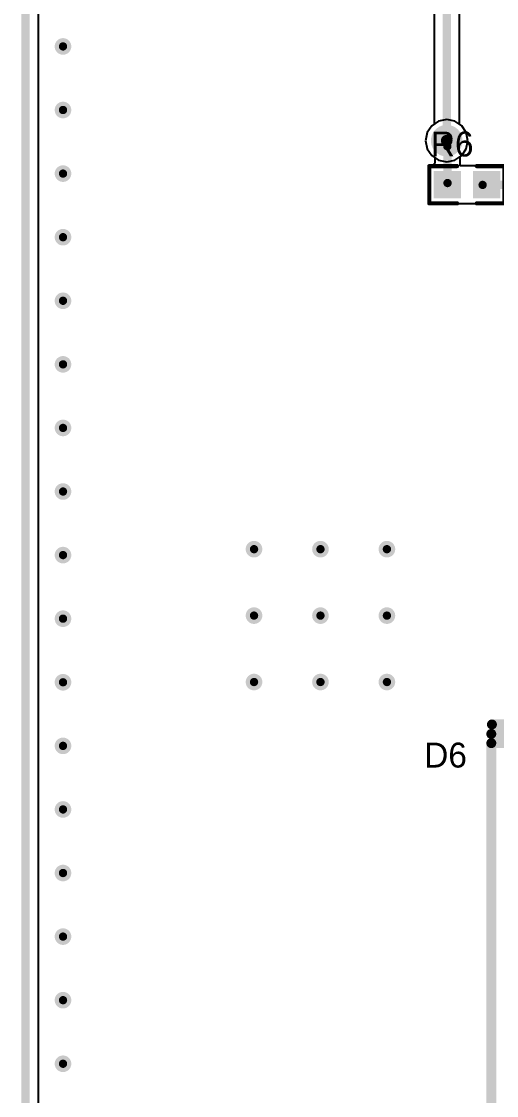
# Model space of a CAD drawing. Header units: millimetres. Extents: x 290 to 416, y 396 to 474.
# Drawn here: x 289.71 to 304.24, y 422.5 to 455.36 of the extents above; entities that cross this region are included whole.
import ezdxf

# ---------------------------------------------------------------- set-up
doc = ezdxf.new("R2010")
doc.units = ezdxf.units.MM
for name, color, linetype in [('BottomLayer', 5, 'Continuous'), ('BottomSolder', 6, 'Continuous'), ('KeepOutLayer', 6, 'Continuous'), ('MultiLayer', 9, 'Continuous'), ('TopLayer', 1, 'Continuous'), ('TopOverlay', 2, 'Continuous'), ('TopPaste', 8, 'Continuous'), ('TopSolder', 216, 'Continuous'), ('ViaHoleLayer', 16, 'Continuous')]:
    doc.layers.add(name, color=color, linetype=linetype)

# ---------------------------------------------------------------- blocks, each defined once
blk = doc.blocks.new('SM8S_26')
at = {"layer": 'TopLayer'}
for points in [[(-4.5, -4.9), (4.5, -4.9), (-4.5, 4.9), (4.5, 4.9)], [(8.1, -1.45), (10.3, -1.45), (8.1, 1.45), (10.3, 1.45)]]:
    blk.add_solid(points, dxfattribs=at)
at = {"layer": 'TopOverlay', "const_width": 0.305}
for points in [[(-5.139, 5.443), (10.779, 5.443)], [(-5.139, 5.443), (-5.139, -5.425)], [(10.779, 5.443), (10.779, -5.425)], [(11.061, 5.443), (11.061, -5.425)], [(11.351, 5.424), (11.351, -5.445)], [(-5.139, -5.425), (10.779, -5.425)]]:
    blk.add_lwpolyline(points, dxfattribs=at)
at = {"layer": 'TopOverlay', "const_width": 0.152}
for points in [[(-5.215, 5.443, 1), (-5.063, 5.443, 1)], [(-5.215, 5.443, 1), (-5.063, 5.443, 1)], [(10.703, 5.443, 1), (10.855, 5.443, 1)], [(10.703, 5.443, 1), (10.855, 5.443, 1)], [(10.984, 5.443, 1), (11.137, 5.443, 1)], [(11.275, 5.424, 1), (11.427, 5.424, 1)], [(-5.215, -5.425, 1), (-5.063, -5.425, 1)], [(-5.215, -5.425, 1), (-5.063, -5.425, 1)], [(10.703, -5.425, 1), (10.855, -5.425, 1)], [(10.703, -5.425, 1), (10.855, -5.425, 1)], [(10.984, -5.425, 1), (11.137, -5.425, 1)], [(11.275, -5.445, 1), (11.427, -5.445, 1)]]:
    blk.add_lwpolyline(points, format="xyb", close=True, dxfattribs=at)
at = {"layer": 'TopPaste'}
for points in [[(-4.5, -4.9), (4.5, -4.9), (-4.5, 4.9), (4.5, 4.9)], [(8.1, -1.45), (10.3, -1.45), (8.1, 1.45), (10.3, 1.45)]]:
    blk.add_solid(points, dxfattribs=at)
at = {"layer": 'TopSolder'}
for points in [[(-4.602, -5.002), (4.602, -5.002), (-4.602, 5.002), (4.602, 5.002)], [(7.998, -1.552), (10.402, -1.552), (7.998, 1.552), (10.402, 1.552)]]:
    blk.add_solid(points, dxfattribs=at)
blk = doc.blocks.new('0402_31')
at = {"layer": 'TopLayer'}
for points in [[(0.42, -2.369), (0.42, -1.734), (-0.215, -2.369), (-0.215, -1.734)], [(0.42, -3.568), (0.42, -2.933), (-0.215, -3.568), (-0.215, -2.933)]]:
    blk.add_solid(points, dxfattribs=at)
at = {"layer": 'TopOverlay', "const_width": 0.127}
for points in [[(-0.47, -1.5), (-0.47, -2.351)], [(-0.47, -1.5), (0.67, -1.5)], [(0.67, -1.5), (0.67, -2.351)], [(-0.47, -2.951), (-0.47, -3.8)], [(0.67, -2.951), (0.67, -3.8)], [(-0.47, -3.8), (0.67, -3.8)]]:
    blk.add_lwpolyline(points, dxfattribs=at)
at = {"layer": 'TopOverlay', "const_width": 0.0635}
for points in [[(-0.502, -1.5, 1), (-0.438, -1.5, 1)], [(-0.502, -1.5, 1), (-0.438, -1.5, 1)], [(0.638, -1.5, 1), (0.702, -1.5, 1)], [(0.638, -1.5, 1), (0.702, -1.5, 1)], [(-0.502, -2.351, 1), (-0.438, -2.351, 1)], [(0.638, -2.351, 1), (0.702, -2.351, 1)], [(-0.502, -2.951, 1), (-0.438, -2.951, 1)], [(0.638, -2.951, 1), (0.702, -2.951, 1)], [(-0.502, -3.8, 1), (-0.438, -3.8, 1)], [(-0.502, -3.8, 1), (-0.438, -3.8, 1)], [(0.638, -3.8, 1), (0.702, -3.8, 1)], [(0.638, -3.8, 1), (0.702, -3.8, 1)]]:
    blk.add_lwpolyline(points, format="xyb", close=True, dxfattribs=at)
at = {"layer": 'TopPaste'}
for points in [[(0.42, -2.369), (0.42, -1.734), (-0.215, -2.369), (-0.215, -1.734)], [(0.42, -3.568), (0.42, -2.933), (-0.215, -3.568), (-0.215, -2.933)]]:
    blk.add_solid(points, dxfattribs=at)
at = {"layer": 'TopSolder'}
for points in [[(0.522, -2.47), (0.522, -1.632), (-0.316, -2.47), (-0.316, -1.632)], [(0.522, -3.67), (0.522, -2.832), (-0.316, -3.67), (-0.316, -2.832)]]:
    blk.add_solid(points, dxfattribs=at)

msp = doc.modelspace()

# ---------------------------------------------------------------- linework, layer by layer
at = {"layer": 'BottomLayer'}
for p, q in [((290.228, 404.45), (290.228, 467.841)), ((302.329, 457.784), (302.329, 452.218)), ((303.106, 452.218), (303.106, 457.623)), ((302.259, 452.171), (302.119, 451.961)), ((302.329, 452.218), (302.259, 452.171)), ((303.175, 452.171), (303.106, 452.218)), ((303.315, 451.961), (303.175, 452.171)), ((302.119, 451.961), (302.07, 451.714)), ((303.365, 451.714), (303.315, 451.961)), ((302.07, 451.714), (302.119, 451.466)), ((302.119, 451.466), (302.259, 451.256)), ((303.175, 451.256), (303.315, 451.466)), ((303.315, 451.466), (303.365, 451.714)), ((302.259, 451.256), (302.469, 451.115)), ((302.965, 451.115), (303.175, 451.256)), ((302.469, 451.115), (302.717, 451.066)), ((302.717, 451.066), (302.965, 451.115))]:
    msp.add_line(p, q, dxfattribs=at)
at = {"layer": 'BottomLayer', "const_width": 0.254}
msp.add_lwpolyline([(302.717, 451.714), (302.717, 457.784)], dxfattribs=at)
at = {"layer": 'BottomLayer'}
for points, const_width in [([(290.855, 454.597, 1), (291.109, 454.597, 1)], 0.254), ([(290.855, 452.652, 1), (291.109, 452.652, 1)], 0.254), ([(302.527, 451.714, 1), (302.908, 451.714, 1)], 0.381), ([(302.654, 451.714, 1), (302.781, 451.714, 1)], 0.127), ([(290.855, 450.707, 1), (291.109, 450.707, 1)], 0.254), ([(290.855, 448.761, 1), (291.109, 448.761, 1)], 0.254), ([(290.855, 446.816, 1), (291.109, 446.816, 1)], 0.254), ([(290.855, 444.871, 1), (291.109, 444.871, 1)], 0.254), ([(290.855, 442.926, 1), (291.109, 442.926, 1)], 0.254), ([(290.855, 440.981, 1), (291.109, 440.981, 1)], 0.254), ([(296.697, 439.217, 1), (296.951, 439.217, 1)], 0.254), ([(298.729, 439.217, 1), (298.983, 439.217, 1)], 0.254), ([(300.761, 439.217, 1), (301.015, 439.217, 1)], 0.254), ([(290.855, 439.036, 1), (291.109, 439.036, 1)], 0.254), ([(290.855, 437.091, 1), (291.109, 437.091, 1)], 0.254), ([(296.697, 437.185, 1), (296.951, 437.185, 1)], 0.254), ([(298.729, 437.185, 1), (298.983, 437.185, 1)], 0.254), ([(300.761, 437.185, 1), (301.015, 437.185, 1)], 0.254), ([(290.855, 435.145, 1), (291.109, 435.145, 1)], 0.254), ([(296.697, 435.153, 1), (296.951, 435.153, 1)], 0.254), ([(298.729, 435.153, 1), (298.983, 435.153, 1)], 0.254), ([(300.761, 435.153, 1), (301.015, 435.153, 1)], 0.254), ([(290.855, 433.2, 1), (291.109, 433.2, 1)], 0.254), ([(290.855, 431.255, 1), (291.109, 431.255, 1)], 0.254), ([(290.855, 429.31, 1), (291.109, 429.31, 1)], 0.254), ([(290.855, 427.365, 1), (291.109, 427.365, 1)], 0.254), ([(290.855, 425.42, 1), (291.109, 425.42, 1)], 0.254), ([(290.855, 423.475, 1), (291.109, 423.475, 1)], 0.254)]:
    msp.add_lwpolyline(points, format="xyb", close=True, dxfattribs=dict(at, const_width=const_width))
at = {"layer": 'BottomSolder', "const_width": 0.483}
msp.add_lwpolyline([(302.476, 451.714, 1), (302.959, 451.714, 1)], format="xyb", close=True, dxfattribs=at)
at = {"layer": 'KeepOutLayer', "const_width": 0.254}
msp.add_lwpolyline([(289.839, 402.373), (289.839, 470.129)], dxfattribs=at)
at = {"layer": 'MultiLayer'}
for points, const_width in [([(290.855, 454.597, 1), (291.109, 454.597, 1)], 0.254), ([(290.855, 452.652, 1), (291.109, 452.652, 1)], 0.254), ([(302.527, 451.714, 1), (302.908, 451.714, 1)], 0.381), ([(290.855, 450.707, 1), (291.109, 450.707, 1)], 0.254), ([(290.855, 448.761, 1), (291.109, 448.761, 1)], 0.254), ([(290.855, 446.816, 1), (291.109, 446.816, 1)], 0.254), ([(290.855, 444.871, 1), (291.109, 444.871, 1)], 0.254), ([(290.855, 442.926, 1), (291.109, 442.926, 1)], 0.254), ([(290.855, 440.981, 1), (291.109, 440.981, 1)], 0.254), ([(296.697, 439.217, 1), (296.951, 439.217, 1)], 0.254), ([(298.729, 439.217, 1), (298.983, 439.217, 1)], 0.254), ([(300.761, 439.217, 1), (301.015, 439.217, 1)], 0.254), ([(290.855, 439.036, 1), (291.109, 439.036, 1)], 0.254), ([(290.855, 437.091, 1), (291.109, 437.091, 1)], 0.254), ([(296.697, 437.185, 1), (296.951, 437.185, 1)], 0.254), ([(298.729, 437.185, 1), (298.983, 437.185, 1)], 0.254), ([(300.761, 437.185, 1), (301.015, 437.185, 1)], 0.254), ([(290.855, 435.145, 1), (291.109, 435.145, 1)], 0.254), ([(296.697, 435.153, 1), (296.951, 435.153, 1)], 0.254), ([(298.729, 435.153, 1), (298.983, 435.153, 1)], 0.254), ([(300.761, 435.153, 1), (301.015, 435.153, 1)], 0.254), ([(290.855, 433.2, 1), (291.109, 433.2, 1)], 0.254), ([(290.855, 431.255, 1), (291.109, 431.255, 1)], 0.254), ([(290.855, 429.31, 1), (291.109, 429.31, 1)], 0.254), ([(290.855, 427.365, 1), (291.109, 427.365, 1)], 0.254), ([(290.855, 425.42, 1), (291.109, 425.42, 1)], 0.254), ([(290.855, 423.475, 1), (291.109, 423.475, 1)], 0.254)]:
    msp.add_lwpolyline(points, format="xyb", close=True, dxfattribs=dict(at, const_width=const_width))
at = {"layer": 'TopLayer'}
for p, q in [((290.228, 404.45), (290.228, 467.841)), ((302.259, 452.171), (302.119, 451.961)), ((302.469, 452.312), (302.259, 452.171)), ((302.717, 452.361), (302.469, 452.312)), ((302.965, 452.312), (302.717, 452.361)), ((303.175, 452.171), (302.965, 452.312)), ((303.315, 451.961), (303.175, 452.171)), ((302.119, 451.961), (302.07, 451.714)), ((303.365, 451.714), (303.315, 451.961)), ((302.07, 451.714), (302.119, 451.466)), ((302.119, 451.466), (302.259, 451.256)), ((303.175, 451.256), (303.315, 451.466)), ((303.315, 451.466), (303.365, 451.714)), ((302.259, 451.256), (302.35, 451.195)), ((302.35, 451.195), (302.351, 451.03)), ((303.126, 451.223), (303.175, 451.256)), ((303.128, 450.94), (303.126, 451.223)), ((302.261, 450.94), (302.165, 450.94)), ((302.165, 450.94), (302.165, 449.797)), ((302.351, 451.03), (302.261, 450.94)), ((303.365, 450.94), (303.128, 450.94)), ((303.435, 450.94), (303.365, 450.94)), ((304.508, 450.94), (303.435, 450.94)), ((302.165, 449.797), (303.238, 449.797)), ((303.238, 449.797), (303.308, 449.797)), ((303.308, 449.797), (303.435, 449.797)), ((303.435, 449.797), (304.508, 449.797))]:
    msp.add_line(p, q, dxfattribs=at)
for points, const_width in [([(290.855, 454.597, 1), (291.109, 454.597, 1)], 0.254), ([(290.855, 452.652, 1), (291.109, 452.652, 1)], 0.254), ([(302.527, 451.714, 1), (302.908, 451.714, 1)], 0.381), ([(302.673, 451.542, 1), (302.8, 451.542, 1)], 0.127), ([(290.855, 450.707, 1), (291.109, 450.707, 1)], 0.254), ([(302.679, 450.418, 1), (302.806, 450.418, 1)], 0.127), ([(303.752, 450.361, 1), (303.879, 450.361, 1)], 0.127), ([(290.855, 448.761, 1), (291.109, 448.761, 1)], 0.254), ([(290.855, 446.816, 1), (291.109, 446.816, 1)], 0.254), ([(290.855, 444.871, 1), (291.109, 444.871, 1)], 0.254), ([(290.855, 442.926, 1), (291.109, 442.926, 1)], 0.254), ([(290.855, 440.981, 1), (291.109, 440.981, 1)], 0.254), ([(296.697, 439.217, 1), (296.951, 439.217, 1)], 0.254), ([(298.729, 439.217, 1), (298.983, 439.217, 1)], 0.254), ([(300.761, 439.217, 1), (301.015, 439.217, 1)], 0.254), ([(290.855, 439.036, 1), (291.109, 439.036, 1)], 0.254), ([(290.855, 437.091, 1), (291.109, 437.091, 1)], 0.254), ([(296.697, 437.185, 1), (296.951, 437.185, 1)], 0.254), ([(298.729, 437.185, 1), (298.983, 437.185, 1)], 0.254), ([(300.761, 437.185, 1), (301.015, 437.185, 1)], 0.254), ([(290.855, 435.145, 1), (291.109, 435.145, 1)], 0.254), ([(296.697, 435.153, 1), (296.951, 435.153, 1)], 0.254), ([(298.729, 435.153, 1), (298.983, 435.153, 1)], 0.254), ([(300.761, 435.153, 1), (301.015, 435.153, 1)], 0.254), ([(290.855, 433.2, 1), (291.109, 433.2, 1)], 0.254), ([(290.855, 431.255, 1), (291.109, 431.255, 1)], 0.254), ([(290.855, 429.31, 1), (291.109, 429.31, 1)], 0.254), ([(290.855, 427.365, 1), (291.109, 427.365, 1)], 0.254), ([(290.855, 425.42, 1), (291.109, 425.42, 1)], 0.254), ([(290.855, 423.475, 1), (291.109, 423.475, 1)], 0.254)]:
    msp.add_lwpolyline(points, format="xyb", close=True, dxfattribs=dict(at, const_width=const_width))
at = {"layer": 'TopLayer', "const_width": 0.254}
for points in [[(302.736, 451.542), (302.743, 450.418)], [(303.816, 450.361), (305.307, 450.361)]]:
    msp.add_lwpolyline(points, dxfattribs=at)
at = {"layer": 'TopSolder', "const_width": 0.483}
msp.add_lwpolyline([(302.476, 451.714, 1), (302.959, 451.714, 1)], format="xyb", close=True, dxfattribs=at)
at = {"layer": 'ViaHoleLayer'}
for points, const_width in [([(290.919, 454.597, 1), (291.046, 454.597, 1)], 0.127), ([(290.919, 452.652, 1), (291.046, 452.652, 1)], 0.127), ([(302.628, 451.714, 1), (302.806, 451.714, 1)], 0.178), ([(290.919, 450.707, 1), (291.046, 450.707, 1)], 0.127), ([(290.919, 448.761, 1), (291.046, 448.761, 1)], 0.127), ([(290.919, 446.816, 1), (291.046, 446.816, 1)], 0.127), ([(290.919, 444.871, 1), (291.046, 444.871, 1)], 0.127), ([(290.919, 442.926, 1), (291.046, 442.926, 1)], 0.127), ([(290.919, 440.981, 1), (291.046, 440.981, 1)], 0.127), ([(296.761, 439.217, 1), (296.888, 439.217, 1)], 0.127), ([(298.793, 439.217, 1), (298.92, 439.217, 1)], 0.127), ([(300.825, 439.217, 1), (300.952, 439.217, 1)], 0.127), ([(290.919, 439.036, 1), (291.046, 439.036, 1)], 0.127), ([(290.919, 437.091, 1), (291.046, 437.091, 1)], 0.127), ([(296.761, 437.185, 1), (296.888, 437.185, 1)], 0.127), ([(298.793, 437.185, 1), (298.92, 437.185, 1)], 0.127), ([(300.825, 437.185, 1), (300.952, 437.185, 1)], 0.127), ([(290.919, 435.145, 1), (291.046, 435.145, 1)], 0.127), ([(296.761, 435.153, 1), (296.888, 435.153, 1)], 0.127), ([(298.793, 435.153, 1), (298.92, 435.153, 1)], 0.127), ([(300.825, 435.153, 1), (300.952, 435.153, 1)], 0.127), ([(290.919, 433.2, 1), (291.046, 433.2, 1)], 0.127), ([(290.919, 431.255, 1), (291.046, 431.255, 1)], 0.127), ([(290.919, 429.31, 1), (291.046, 429.31, 1)], 0.127), ([(290.919, 427.365, 1), (291.046, 427.365, 1)], 0.127), ([(290.919, 425.42, 1), (291.046, 425.42, 1)], 0.127), ([(290.919, 423.475, 1), (291.046, 423.475, 1)], 0.127)]:
    msp.add_lwpolyline(points, format="xyb", close=True, dxfattribs=dict(at, const_width=const_width))

# ---------------------------------------------------------------- block references
at = {"rotation": 90}
for name, p in [('0402_31', (300.685, 450.266)), ('SM8S_26', (309.524, 422.504))]:
    msp.add_blockref(name, p, dxfattribs=at)

# ---------------------------------------------------------------- texts
at = {"layer": 'TopOverlay'}
for s, p in [('R6', (302.235, 451.231)), ('D6', (302.031, 432.537))]:
    msp.add_text(s, height=0.762, dxfattribs=at).set_placement(p)

doc.saveas('drawing.dxf')
